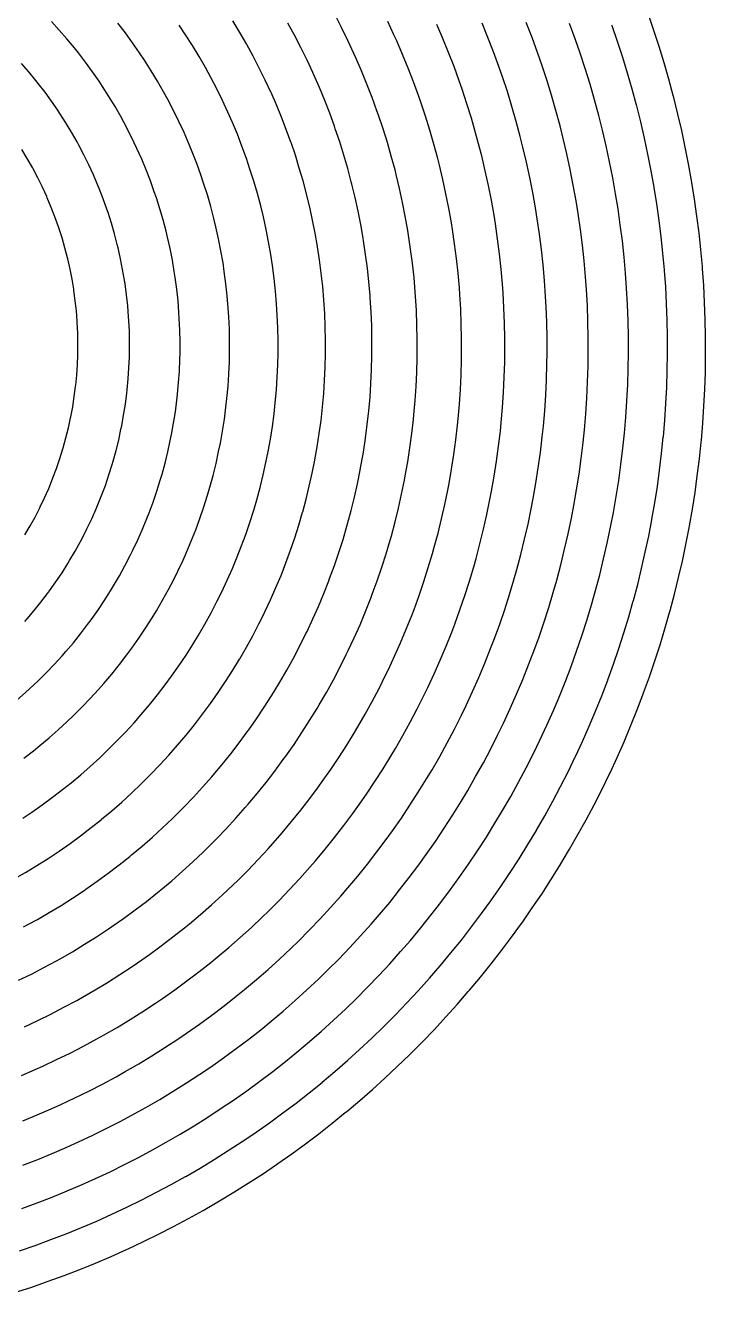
# Model space of a CAD drawing. Header units: inches. Extents: x -136 to 138, y -137 to 139.
# Drawn here: x 43.7 to 138.2, y -130.5 to 45.6 of the extents above; entities that cross this region are included whole.
import ezdxf

# ---------------------------------------------------------------- set-up
doc = ezdxf.new("R2010")
doc.units = ezdxf.units.IN
doc.header["$MEASUREMENT"] = 0
doc.linetypes.add('Continuous2', pattern=[0])
doc.layers.add('Unnamed Level 1', color=1, linetype='Continuous')

msp = doc.modelspace()

# ---------------------------------------------------------------- linework, layer by layer
at = {"layer": 'Unnamed Level 1', "color": 7, "linetype": 'Continuous2', "lineweight": -3}
for p, q in [((48.43, 44.88), (47.33, 46.08)), ((57.61, 44.5), (56.57, 45.86)), ((73.51, 44.58), (72.55, 46.17)), ((81.1, 44.18), (80.18, 45.87)), ((87.63, 45.24), (86.72, 47.01)), ((94.91, 44.26), (94.05, 46.11)), ((107.95, 43.89), (107.14, 45.88)), ((114.08, 43.87), (113.28, 45.94)), ((120.07, 43.7), (119.29, 45.82)), ((131, 44.84), (130.23, 47.06)), ((49.5, 43.66), (48.43, 44.88)), ((58.62, 43.12), (57.61, 44.5)), ((65.97, 44.26), (65.09, 45.58)), ((66.93, 42.75), (65.97, 44.26)), ((74.43, 42.97), (73.51, 44.58)), ((81.99, 42.47), (81.1, 44.18)), ((88.5, 43.46), (87.63, 45.24)), ((95.3, 43.39), (94.91, 44.26)), ((101.69, 43.73), (100.86, 45.66)), ((125.2, 45.48), (125.17, 45.56)), ((125.95, 43.3), (125.2, 45.48)), ((131.73, 42.6), (131, 44.84)), ((50.54, 42.41), (49.5, 43.66)), ((51.09, 41.72), (50.54, 42.41)), ((59.59, 41.72), (58.62, 43.12)), ((67.85, 41.23), (66.93, 42.75)), ((74.47, 42.9), (74.43, 42.97)), ((75.36, 41.27), (74.47, 42.9)), ((82.83, 40.74), (81.99, 42.47)), ((89.34, 41.66), (88.5, 43.46)), ((96.11, 41.51), (95.3, 43.39)), ((102.49, 41.78), (101.69, 43.73)), ((108.73, 41.87), (107.95, 43.89)), ((114.84, 41.8), (114.08, 43.87)), ((120.76, 41.71), (120.07, 43.7)), ((126.67, 41.11), (125.95, 43.3)), ((132.42, 40.35), (131.73, 42.6)), ((52.08, 40.43), (51.09, 41.72)), ((60.27, 40.7), (59.59, 41.72)), ((61.19, 39.26), (60.27, 40.7)), ((68.74, 39.69), (67.85, 41.23)), ((76.21, 39.63), (75.36, 41.27)), ((83.64, 39), (82.83, 40.74)), ((89.61, 41.06), (89.34, 41.66)), ((90.4, 39.24), (89.61, 41.06)), ((96.89, 39.62), (96.11, 41.51)), ((103.25, 39.82), (102.49, 41.78)), ((109.47, 39.84), (108.73, 41.87)), ((115.44, 40.08), (114.84, 41.8)), ((121.47, 39.56), (120.76, 41.71)), ((127.35, 38.9), (126.67, 41.11)), ((44.19, 39.09), (43.18, 40.24)), ((45.17, 37.91), (44.19, 39.09)), ((53.04, 39.12), (52.08, 40.43)), ((53.97, 37.79), (53.04, 39.12)), ((62.07, 37.8), (61.19, 39.26)), ((69.49, 38.3), (68.74, 39.69)), ((77.03, 37.96), (76.21, 39.63)), ((83.79, 38.67), (83.64, 39)), ((91.16, 37.4), (90.4, 39.24)), ((97.63, 37.71), (96.89, 39.62)), ((103.97, 37.84), (103.25, 39.82)), ((109.98, 38.4), (109.47, 39.84)), ((116.13, 37.98), (115.44, 40.08)), ((122.13, 37.4), (121.47, 39.56)), ((127.99, 36.68), (127.35, 38.9)), ((133.08, 38.09), (132.42, 40.35)), ((45.51, 37.48), (45.17, 37.91)), ((46.45, 36.27), (45.51, 37.48)), ((54.45, 37.06), (53.97, 37.79)), ((55.33, 35.69), (54.45, 37.06)), ((62.92, 36.32), (62.07, 37.8)), ((70.32, 36.72), (69.49, 38.3)), ((77.81, 36.28), (77.03, 37.96)), ((84.56, 36.91), (83.79, 38.67)), ((91.87, 35.55), (91.16, 37.4)), ((98.33, 35.79), (97.63, 37.71)), ((104.38, 36.67), (103.97, 37.84)), ((110.65, 36.35), (109.98, 38.4)), ((116.78, 35.87), (116.13, 37.98)), ((122.76, 35.23), (122.13, 37.4)), ((133.69, 35.82), (133.08, 38.09)), ((47.35, 35.03), (46.45, 36.27)), ((56.17, 34.3), (55.33, 35.69)), ((63.5, 35.25), (62.92, 36.32)), ((64.29, 33.74), (63.5, 35.25)), ((71.1, 35.12), (70.32, 36.72)), ((77.84, 36.21), (77.81, 36.28)), ((78.59, 34.51), (77.84, 36.21)), ((85.29, 35.13), (84.56, 36.91)), ((92.55, 33.69), (91.87, 35.55)), ((98.64, 34.89), (98.33, 35.79)), ((105.04, 34.67), (104.38, 36.67)), ((111.29, 34.29), (110.65, 36.35)), ((117.39, 33.74), (116.78, 35.87)), ((123.35, 33.05), (122.76, 35.23)), ((128.59, 34.46), (127.99, 36.68)), ((133.77, 35.52), (133.69, 35.82)), ((134.34, 33.24), (133.77, 35.52)), ((48.22, 33.77), (47.35, 35.03)), ((48.52, 33.32), (48.22, 33.77)), ((56.97, 32.89), (56.17, 34.3)), ((65.04, 32.21), (64.29, 33.74)), ((71.85, 33.5), (71.1, 35.12)), ((72.48, 32.06), (71.85, 33.5)), ((79.29, 32.8), (78.59, 34.51)), ((85.99, 33.34), (85.29, 35.13)), ((92.77, 33.07), (92.55, 33.69)), ((99.29, 32.95), (98.64, 34.89)), ((105.66, 32.66), (105.04, 34.67)), ((111.89, 32.21), (111.29, 34.29)), ((117.97, 31.61), (117.39, 33.74)), ((128.61, 34.38), (128.59, 34.46)), ((129.17, 32.14), (128.61, 34.38)), ((49.35, 32.03), (48.52, 33.32)), ((50.14, 30.72), (49.35, 32.03)), ((57.39, 32.12), (56.97, 32.89)), ((58.14, 30.69), (57.39, 32.12)), ((65.76, 30.66), (65.04, 32.21)), ((73.16, 30.42), (72.48, 32.06)), ((79.96, 31.07), (79.29, 32.8)), ((86.64, 31.53), (85.99, 33.34)), ((93.4, 31.19), (92.77, 33.07)), ((99.89, 31), (99.29, 32.95)), ((106.24, 30.64), (105.66, 32.66)), ((112.45, 30.13), (111.89, 32.21)), ((123.86, 31.01), (123.35, 33.05)), ((129.7, 29.89), (129.17, 32.14)), ((134.87, 30.94), (134.34, 33.24)), ((50.9, 29.39), (50.14, 30.72)), ((58.85, 29.23), (58.14, 30.69)), ((66.25, 29.54), (65.76, 30.66)), ((73.8, 28.76), (73.16, 30.42)), ((80.59, 29.33), (79.96, 31.07)), ((86.76, 31.19), (86.64, 31.53)), ((87.37, 29.37), (86.76, 31.19)), ((93.99, 29.29), (93.4, 31.19)), ((100.46, 29.04), (99.89, 31)), ((106.79, 28.61), (106.24, 30.64)), ((112.82, 28.65), (112.45, 30.13)), ((118.41, 29.85), (117.97, 31.61)), ((124.38, 28.81), (123.86, 31.01)), ((135.36, 28.64), (134.87, 30.94)), ((43.99, 27.06), (43.25, 28.29)), ((51.15, 28.92), (50.9, 29.39)), ((51.86, 27.56), (51.15, 28.92)), ((59.53, 27.76), (58.85, 29.23)), ((66.9, 27.97), (66.25, 29.54)), ((74.41, 27.08), (73.8, 28.76)), ((80.62, 29.26), (80.59, 29.33)), ((81.21, 27.51), (80.62, 29.26)), ((87.94, 27.54), (87.37, 29.37)), ((94.54, 27.38), (93.99, 29.29)), ((100.99, 27.06), (100.46, 29.04)), ((107.09, 27.42), (106.79, 28.61)), ((113.32, 26.55), (112.82, 28.65)), ((118.92, 27.7), (118.41, 29.85)), ((124.85, 26.6), (124.38, 28.81)), ((130.18, 27.64), (129.7, 29.89)), ((135.82, 26.34), (135.36, 28.64)), ((44.7, 25.81), (43.99, 27.06)), ((52.54, 26.19), (51.86, 27.56)), ((59.88, 26.96), (59.53, 27.76)), ((60.5, 25.47), (59.88, 26.96)), ((67.51, 26.38), (66.9, 27.97)), ((74.91, 25.59), (74.41, 27.08)), ((81.76, 25.74), (81.21, 27.51)), ((88.48, 25.69), (87.94, 27.54)), ((95.05, 25.47), (94.54, 27.38)), ((101.22, 26.15), (100.99, 27.06)), ((107.58, 25.37), (107.09, 27.42)), ((113.77, 24.44), (113.32, 26.55)), ((119.38, 25.54), (118.92, 27.7)), ((125.29, 24.39), (124.85, 26.6)), ((130.62, 25.37), (130.18, 27.64)), ((44.79, 25.64), (44.7, 25.81)), ((45.46, 24.37), (44.79, 25.64)), ((53.18, 24.8), (52.54, 26.19)), ((53.39, 24.32), (53.18, 24.8)), ((61.09, 23.96), (60.5, 25.47)), ((68.09, 24.78), (67.51, 26.38)), ((68.48, 23.63), (68.09, 24.78)), ((75.45, 23.9), (74.91, 25.59)), ((82.28, 23.96), (81.76, 25.74)), ((88.97, 23.84), (88.48, 25.69)), ((95.21, 24.84), (95.05, 25.47)), ((95.67, 22.91), (95.21, 24.84)), ((101.7, 24.16), (101.22, 26.15)), ((108.02, 23.32), (107.58, 25.37)), ((119.81, 23.37), (119.38, 25.54)), ((131.03, 23.1), (130.62, 25.37)), ((136.23, 24.02), (135.82, 26.34)), ((46.09, 23.08), (45.46, 24.37)), ((46.69, 21.77), (46.09, 23.08)), ((53.98, 22.9), (53.39, 24.32)), ((54.53, 21.47), (53.98, 22.9)), ((61.63, 22.43), (61.09, 23.96)), ((68.99, 22.01), (68.48, 23.63)), ((75.94, 22.19), (75.45, 23.9)), ((82.76, 22.17), (82.28, 23.96)), ((89.06, 23.49), (88.97, 23.84)), ((89.51, 21.63), (89.06, 23.49)), ((96.1, 20.97), (95.67, 22.91)), ((102.13, 22.16), (101.7, 24.16)), ((108.43, 21.25), (108.02, 23.32)), ((114.19, 22.32), (113.77, 24.44)), ((120.2, 21.19), (119.81, 23.37)), ((125.69, 22.16), (125.29, 24.39)), ((131.04, 23.03), (131.03, 23.1)), ((131.41, 20.75), (131.04, 23.03)), ((136.28, 23.72), (136.23, 24.02)), ((136.65, 21.39), (136.28, 23.72)), ((46.76, 21.6), (46.69, 21.77)), ((47.32, 20.27), (46.76, 21.6)), ((55.04, 20.03), (54.53, 21.47)), ((61.91, 21.61), (61.63, 22.43)), ((62.4, 20.07), (61.91, 21.61)), ((69.46, 20.37), (68.99, 22.01)), ((76.4, 20.47), (75.94, 22.19)), ((82.77, 22.11), (82.76, 22.17)), ((83.21, 20.31), (82.77, 22.11)), ((89.92, 19.75), (89.51, 21.63)), ((102.53, 20.15), (102.13, 22.16)), ((108.8, 19.18), (108.43, 21.25)), ((114.57, 20.2), (114.19, 22.32)), ((120.49, 19.41), (120.2, 21.19)), ((126.02, 20.09), (125.69, 22.16)), ((136.98, 19.06), (136.65, 21.39)), ((47.83, 18.94), (47.32, 20.27)), ((55.21, 19.54), (55.04, 20.03)), ((55.67, 18.08), (55.21, 19.54)), ((62.85, 18.52), (62.4, 20.07)), ((69.9, 18.73), (69.46, 20.37)), ((76.77, 18.95), (76.4, 20.47)), ((83.61, 18.5), (83.21, 20.31)), ((90.29, 17.87), (89.92, 19.75)), ((96.48, 19.03), (96.1, 20.97)), ((102.88, 18.14), (102.53, 20.15)), ((114.81, 18.7), (114.57, 20.2)), ((120.8, 17.22), (120.49, 19.41)), ((126.34, 17.85), (126.02, 20.09)), ((131.73, 18.47), (131.41, 20.75)), ((48.31, 17.58), (47.83, 18.94)), ((56.1, 16.61), (55.67, 18.08)), ((63.26, 16.95), (62.85, 18.52)), ((70.18, 17.55), (69.9, 18.73)), ((77.15, 17.21), (76.77, 18.95)), ((83.96, 16.68), (83.61, 18.5)), ((90.63, 15.98), (90.29, 17.87)), ((96.83, 17.07), (96.48, 19.03)), ((103.03, 17.21), (102.88, 18.14)), ((108.99, 17.97), (108.8, 19.18)), ((109.3, 15.89), (108.99, 17.97)), ((115.12, 16.56), (114.81, 18.7)), ((126.62, 15.61), (126.34, 17.85)), ((132.02, 16.18), (131.73, 18.47)), ((137.27, 16.73), (136.98, 19.06)), ((48.37, 17.41), (48.31, 17.58)), ((48.81, 16.04), (48.37, 17.41)), ((49.21, 14.67), (48.81, 16.04)), ((56.48, 15.13), (56.1, 16.61)), ((63.46, 16.12), (63.26, 16.95)), ((63.82, 14.54), (63.46, 16.12)), ((70.55, 15.89), (70.18, 17.55)), ((70.88, 14.22), (70.55, 15.89)), ((77.49, 15.47), (77.15, 17.21)), ((84.28, 14.86), (83.96, 16.68)), ((90.68, 15.63), (90.63, 15.98)), ((96.93, 16.43), (96.83, 17.07)), ((97.22, 14.47), (96.93, 16.43)), ((103.33, 15.19), (103.03, 17.21)), ((109.56, 13.8), (109.3, 15.89)), ((115.39, 14.42), (115.12, 16.56)), ((121.08, 15.03), (120.8, 17.22)), ((132.26, 13.89), (132.02, 16.18)), ((137.52, 14.39), (137.27, 16.73)), ((49.56, 13.28), (49.21, 14.67)), ((56.6, 14.63), (56.48, 15.13)), ((56.94, 13.14), (56.6, 14.63)), ((64.13, 12.95), (63.82, 14.54)), ((71.17, 12.55), (70.88, 14.22)), ((77.8, 13.72), (77.49, 15.47)), ((84.29, 14.8), (84.28, 14.86)), ((84.57, 12.97), (84.29, 14.8)), ((90.97, 13.73), (90.68, 15.63)), ((97.47, 12.51), (97.22, 14.47)), ((103.59, 13.16), (103.33, 15.19)), ((115.62, 12.28), (115.39, 14.42)), ((121.31, 12.83), (121.08, 15.03)), ((126.86, 13.37), (126.62, 15.61)), ((137.73, 12.05), (137.52, 14.39)), ((49.61, 13.11), (49.56, 13.28)), ((49.92, 11.71), (49.61, 13.11)), ((57.23, 11.64), (56.94, 13.14)), ((64.4, 11.36), (64.13, 12.95)), ((71.35, 11.36), (71.17, 12.55)), ((78.03, 12.18), (77.8, 13.72)), ((84.81, 11.13), (84.57, 12.97)), ((91.21, 11.83), (90.97, 13.73)), ((97.69, 10.54), (97.47, 12.51)), ((103.81, 11.13), (103.59, 13.16)), ((109.79, 11.71), (109.56, 13.8)), ((121.51, 10.63), (121.31, 12.83)), ((127.06, 11.12), (126.86, 13.37)), ((132.47, 11.59), (132.26, 13.89)), ((50.2, 10.3), (49.92, 11.71)), ((57.49, 10.14), (57.23, 11.64)), ((64.53, 10.51), (64.4, 11.36)), ((71.57, 9.67), (71.35, 11.36)), ((78.26, 10.41), (78.03, 12.18)), ((85.01, 9.29), (84.81, 11.13)), ((91.42, 9.92), (91.21, 11.83)), ((103.99, 9.1), (103.81, 11.13)), ((109.97, 9.62), (109.79, 11.71)), ((115.81, 10.13), (115.62, 12.28)), ((121.64, 8.83), (121.51, 10.63)), ((127.21, 9.03), (127.06, 11.12)), ((132.48, 11.52), (132.47, 11.59)), ((132.64, 9.22), (132.48, 11.52)), ((137.76, 11.74), (137.73, 12.05)), ((137.92, 9.4), (137.76, 11.74)), ((50.43, 8.89), (50.2, 10.3)), ((50.46, 8.72), (50.43, 8.89)), ((57.57, 9.63), (57.49, 10.14)), ((57.77, 8.12), (57.57, 9.63)), ((64.74, 8.91), (64.53, 10.51)), ((64.92, 7.3), (64.74, 8.91)), ((71.76, 7.98), (71.57, 9.67)), ((78.45, 8.65), (78.26, 10.41)), ((85.17, 7.45), (85.01, 9.29)), ((91.58, 8.01), (91.42, 9.92)), ((97.86, 8.56), (97.69, 10.54)), ((104.06, 8.17), (103.99, 9.1)), ((110.06, 8.4), (109.97, 9.62)), ((115.92, 8.62), (115.81, 10.13)), ((121.76, 6.62), (121.64, 8.83)), ((127.34, 6.77), (127.21, 9.03)), ((132.77, 6.91), (132.64, 9.22)), ((138.05, 7.05), (137.92, 9.4)), ((50.65, 7.3), (50.46, 8.72)), ((50.8, 5.88), (50.65, 7.3)), ((57.93, 6.6), (57.77, 8.12)), ((65.05, 5.69), (64.92, 7.3)), ((71.9, 6.29), (71.76, 7.98)), ((78.61, 6.88), (78.45, 8.65)), ((85.17, 7.39), (85.17, 7.45)), ((85.29, 5.54), (85.17, 7.39)), ((91.61, 7.66), (91.58, 8.01)), ((91.73, 5.75), (91.61, 7.66)), ((97.91, 7.92), (97.86, 8.56)), ((98.03, 5.94), (97.91, 7.92)), ((104.18, 6.13), (104.06, 8.17)), ((110.18, 6.3), (110.06, 8.4)), ((116.05, 6.46), (115.92, 8.62)), ((138.14, 4.7), (138.05, 7.05)), ((50.92, 4.45), (50.8, 5.88)), ((58.05, 5.08), (57.93, 6.6)), ((65.1, 4.84), (65.05, 5.69)), ((71.98, 5.09), (71.9, 6.29)), ((78.7, 5.32), (78.61, 6.88)), ((78.78, 3.55), (78.7, 5.32)), ((85.37, 3.7), (85.29, 5.54)), ((91.81, 3.83), (91.73, 5.75)), ((98.1, 3.96), (98.03, 5.94)), ((104.26, 4.08), (104.18, 6.13)), ((110.27, 4.2), (110.18, 6.3)), ((116.13, 4.31), (116.05, 6.46)), ((121.85, 4.42), (121.76, 6.62)), ((127.42, 4.51), (127.34, 6.77)), ((132.85, 4.61), (132.77, 6.91)), ((50.93, 4.28), (50.92, 4.45)), ((50.99, 2.86), (50.93, 4.28)), ((58.09, 4.57), (58.05, 5.08)), ((58.16, 3.05), (58.09, 4.57)), ((65.18, 3.23), (65.1, 4.84)), ((72.05, 3.4), (71.98, 5.09)), ((78.82, 1.77), (78.78, 3.55)), ((85.4, 1.85), (85.37, 3.7)), ((91.85, 1.92), (91.81, 3.83)), ((98.14, 1.98), (98.1, 3.96)), ((104.3, 2.04), (104.26, 4.08)), ((110.31, 2.1), (110.27, 4.2)), ((116.17, 2.15), (116.13, 4.31)), ((121.89, 2.21), (121.85, 4.42)), ((127.47, 2.26), (127.42, 4.51)), ((132.9, 2.3), (132.85, 4.61)), ((138.18, 2.35), (138.14, 4.7)), ((51.02, 1.43), (50.99, 2.86)), ((58.19, 1.52), (58.16, 3.05)), ((65.21, 1.61), (65.18, 3.23)), ((72.08, 1.7), (72.05, 3.4)), ((78.81, 0), (78.82, 1.77)), ((85.4, 0), (85.4, 1.85)), ((91.85, 0), (91.85, 1.92)), ((98.14, 0), (98.14, 1.98)), ((104.3, 0), (104.3, 2.04)), ((110.31, 0), (110.31, 2.1)), ((116.17, 0), (116.17, 2.15)), ((121.89, 0), (121.89, 2.21)), ((127.47, 0), (127.47, 2.26)), ((132.9, 0), (132.9, 2.3)), ((138.19, 0), (138.18, 2.35)), ((51.01, 0), (51.02, 1.43)), ((51.01, -0.17), (51.01, 0)), ((58.17, -0.5), (58.18, 0)), ((58.18, 0), (58.19, 1.52)), ((65.2, 0), (65.21, 1.61)), ((72.08, 0), (72.08, 1.7)), ((50.85, -3.02), (50.95, -1.59)), ((50.95, -1.59), (51.01, -0.17)), ((58.1, -2.02), (58.17, -0.5)), ((65.11, -2.46), (65.18, -0.84)), ((65.18, -0.84), (65.2, 0)), ((71.98, -2.89), (72.05, -1.2)), ((72.05, -1.2), (72.08, 0)), ((78.7, -3.32), (78.78, -1.55)), ((78.78, -1.55), (78.81, 0)), ((85.36, -1.91), (85.4, -0.06)), ((85.4, -0.06), (85.4, 0)), ((91.79, -2.26), (91.84, -0.35)), ((91.84, -0.35), (91.85, 0)), ((98.08, -2.62), (98.14, -0.64)), ((98.14, -0.64), (98.14, 0)), ((104.23, -2.97), (104.29, -0.93)), ((104.29, -0.93), (104.3, 0)), ((110.23, -3.32), (110.29, -1.22)), ((110.29, -1.22), (110.31, 0)), ((116.09, -3.67), (116.15, -1.51)), ((116.15, -1.51), (116.17, 0)), ((121.87, -1.8), (121.89, 0)), ((127.44, -2.09), (127.47, 0)), ((132.86, -2.37), (132.9, -0.07)), ((132.9, -0.07), (132.9, 0)), ((138.15, -2.65), (138.19, -0.3)), ((138.19, -0.3), (138.19, 0)), ((50.72, -4.44), (50.85, -3.02)), ((58, -3.55), (58.1, -2.02)), ((65, -4.07), (65.11, -2.46)), ((71.86, -4.58), (71.98, -2.89)), ((78.58, -5.09), (78.7, -3.32)), ((85.27, -3.75), (85.36, -1.91)), ((91.7, -4.18), (91.79, -2.26)), ((97.99, -4.6), (98.08, -2.62)), ((104.13, -5.01), (104.23, -2.97)), ((110.13, -5.42), (110.23, -3.32)), ((121.8, -4.01), (121.87, -1.8)), ((127.37, -4.35), (127.44, -2.09)), ((132.79, -4.68), (132.86, -2.37)), ((138.07, -5), (138.15, -2.65)), ((50.52, -6.01), (50.7, -4.6)), ((50.7, -4.6), (50.72, -4.44)), ((57.8, -5.55), (57.86, -5.06)), ((57.86, -5.06), (58, -3.55)), ((64.86, -5.67), (65, -4.07)), ((71.71, -6.27), (71.86, -4.58)), ((78.42, -6.86), (78.58, -5.09)), ((85.15, -5.6), (85.27, -3.75)), ((91.58, -6.09), (91.7, -4.18)), ((97.86, -6.57), (97.99, -4.6)), ((103.99, -7.05), (104.13, -5.01)), ((115.98, -5.82), (116.09, -3.67)), ((121.69, -6.22), (121.8, -4.01)), ((127.25, -6.6), (127.37, -4.35)), ((132.67, -6.98), (132.79, -4.68)), ((137.95, -7.35), (138.07, -5)), ((50.3, -7.42), (50.52, -6.01)), ((57.61, -7.07), (57.8, -5.55)), ((64.55, -8.11), (64.76, -6.51)), ((64.76, -6.51), (64.86, -5.67)), ((71.58, -7.46), (71.71, -6.27)), ((78.25, -8.4), (78.42, -6.86)), ((84.99, -7.44), (85.15, -5.6)), ((91.41, -8), (91.58, -6.09)), ((97.68, -8.55), (97.86, -6.57)), ((109.99, -7.52), (110.13, -5.42)), ((115.84, -7.97), (115.98, -5.82)), ((121.54, -8.42), (121.69, -6.22)), ((127.1, -8.85), (127.25, -6.6)), ((132.52, -9.28), (132.67, -6.98)), ((50.04, -8.82), (50.3, -7.42)), ((57.1, -10.07), (57.37, -8.57)), ((57.37, -8.57), (57.61, -7.07)), ((64.31, -9.7), (64.55, -8.11)), ((71.36, -9.14), (71.58, -7.46)), ((78.02, -10.16), (78.25, -8.4)), ((84.78, -9.33), (84.98, -7.49)), ((84.98, -7.49), (84.99, -7.44)), ((91.16, -10.24), (91.37, -8.34)), ((91.37, -8.34), (91.41, -8)), ((97.62, -9.18), (97.68, -8.55)), ((103.82, -9.08), (103.99, -7.05)), ((109.81, -9.61), (109.99, -7.52)), ((115.65, -10.12), (115.84, -7.97)), ((121.35, -10.62), (121.54, -8.42)), ((137.79, -9.7), (137.95, -7.35)), ((49.36, -11.75), (49.7, -10.37)), ((49.7, -10.37), (50, -8.98)), ((50, -8.98), (50.04, -8.82)), ((56.68, -12.04), (57, -10.55)), ((57, -10.55), (57.1, -10.07)), ((64.02, -11.29), (64.31, -9.7)), ((71.1, -10.82), (71.36, -9.14)), ((77.74, -11.91), (78.02, -10.16)), ((84.53, -11.16), (84.78, -9.33)), ((90.9, -12.14), (91.16, -10.24)), ((97.4, -11.15), (97.62, -9.18)), ((103.49, -12.03), (103.72, -10)), ((103.72, -10), (103.82, -9.08)), ((109.68, -10.82), (109.81, -9.61)), ((115.5, -11.62), (115.65, -10.12)), ((126.91, -11.1), (127.1, -8.85)), ((132.32, -11.58), (132.52, -9.28)), ((137.59, -12.04), (137.79, -9.7)), ((48.98, -13.12), (49.36, -11.75)), ((56.31, -13.51), (56.68, -12.04)), ((63.51, -13.68), (63.85, -12.11)), ((63.85, -12.11), (64.02, -11.29)), ((70.8, -12.48), (71.1, -10.82)), ((77.43, -13.65), (77.74, -11.91)), ((84.25, -12.98), (84.53, -11.16)), ((90.61, -14.03), (90.9, -12.14)), ((97.13, -13.11), (97.4, -11.15)), ((103.21, -14.06), (103.49, -12.03)), ((109.44, -12.91), (109.68, -10.82)), ((115.25, -13.76), (115.5, -11.62)), ((121.17, -12.41), (121.35, -10.62)), ((126.7, -13.18), (126.91, -11.1)), ((132.08, -13.93), (132.31, -11.64)), ((132.31, -11.64), (132.32, -11.58)), ((137.56, -12.34), (137.59, -12.04)), ((48.51, -14.63), (48.94, -13.27)), ((48.94, -13.27), (48.98, -13.12)), ((55.91, -14.98), (56.31, -13.51)), ((63.12, -15.25), (63.51, -13.68)), ((70.2, -15.3), (70.56, -13.65)), ((70.56, -13.65), (70.8, -12.48)), ((77.13, -15.16), (77.43, -13.65)), ((83.92, -14.8), (84.25, -12.98)), ((90.27, -15.92), (90.61, -14.03)), ((96.83, -15.06), (97.13, -13.11)), ((102.9, -16.07), (103.21, -14.06)), ((109.16, -14.99), (109.44, -12.91)), ((114.95, -15.9), (115.25, -13.76)), ((120.91, -14.6), (121.17, -12.41)), ((126.43, -15.42), (126.7, -13.18)), ((131.8, -16.22), (132.08, -13.93)), ((137.32, -14.67), (137.56, -12.34)), ((48.05, -15.98), (48.51, -14.63)), ((55.32, -16.9), (55.77, -15.45)), ((55.77, -15.45), (55.91, -14.98)), ((62.7, -16.8), (63.12, -15.25)), ((69.79, -16.95), (70.2, -15.3)), ((76.74, -16.89), (77.13, -15.16)), ((83.55, -16.66), (83.92, -14.85)), ((83.92, -14.85), (83.92, -14.8)), ((96.48, -17.01), (96.83, -15.06)), ((108.83, -17.06), (109.16, -14.99)), ((120.61, -16.79), (120.91, -14.6)), ((126.12, -17.66), (126.43, -15.42)), ((137.03, -17.01), (137.32, -14.67)), ((46.96, -18.76), (47.5, -17.45)), ((47.5, -17.45), (47.55, -17.31)), ((47.55, -17.31), (48.05, -15.98)), ((54.83, -18.34), (55.32, -16.9)), ((61.98, -19.13), (62.46, -17.6)), ((62.46, -17.6), (62.7, -16.8)), ((69.35, -18.58), (69.79, -16.95)), ((76.32, -18.62), (76.74, -16.89)), ((83.15, -18.46), (83.55, -16.66)), ((89.83, -18.13), (90.21, -16.25)), ((90.21, -16.25), (90.27, -15.92)), ((96.36, -17.63), (96.48, -17.01)), ((102.55, -18.08), (102.9, -16.07)), ((108.47, -19.13), (108.83, -17.06)), ((114.62, -18.02), (114.95, -15.9)), ((120.27, -18.97), (120.61, -16.79)), ((131.49, -18.51), (131.8, -16.22)), ((136.71, -19.33), (137.03, -17.01)), ((46.38, -20.06), (46.96, -18.76)), ((54.3, -19.76), (54.83, -18.34)), ((61.46, -20.66), (61.98, -19.13)), ((69.02, -19.71), (69.35, -18.58)), ((75.86, -20.33), (76.32, -18.62)), ((82.71, -20.25), (83.15, -18.46)), ((89.41, -20), (89.83, -18.13)), ((95.97, -19.57), (96.36, -17.63)), ((101.96, -20.99), (102.37, -18.99)), ((102.37, -18.99), (102.55, -18.08)), ((108.24, -20.32), (108.47, -19.13)), ((114.25, -20.15), (114.62, -18.02)), ((119.89, -21.14), (120.27, -18.97)), ((125.77, -19.89), (126.12, -17.66)), ((131.13, -20.78), (131.49, -18.51)), ((136.35, -21.66), (136.71, -19.33)), ((45.77, -21.34), (46.38, -20.06)), ((53.54, -21.62), (54.12, -20.21)), ((54.12, -20.21), (54.3, -19.76)), ((60.9, -22.17), (61.46, -20.66)), ((68.51, -21.33), (69.02, -19.71)), ((75.43, -21.8), (75.86, -20.33)), ((82.23, -22.03), (82.71, -20.25)), ((88.95, -21.85), (89.41, -20)), ((95.53, -21.5), (95.97, -19.57)), ((101.51, -22.98), (101.96, -20.99)), ((107.82, -22.38), (108.24, -20.32)), ((113.97, -21.62), (114.25, -20.15)), ((125.38, -22.11), (125.77, -19.89)), ((130.73, -23.05), (131.13, -20.78)), ((44.37, -23.98), (45.06, -22.74)), ((45.06, -22.74), (45.71, -21.47)), ((45.71, -21.47), (45.77, -21.34)), ((52.93, -23.01), (53.54, -21.62)), ((60.6, -22.94), (60.9, -22.17)), ((67.96, -22.93), (68.51, -21.33)), ((74.89, -23.49), (75.43, -21.8)), ((81.7, -23.85), (82.21, -22.08)), ((82.21, -22.08), (82.23, -22.03)), ((88.46, -23.7), (88.95, -21.85)), ((95.06, -23.42), (95.53, -21.5)), ((107.35, -24.42), (107.82, -22.38)), ((113.53, -23.73), (113.97, -21.62)), ((119.55, -22.9), (119.89, -21.14)), ((124.99, -24.15), (125.38, -22.11)), ((135.94, -23.97), (136.35, -21.66)), ((43.65, -25.2), (44.37, -23.98)), ((52.07, -24.8), (52.28, -24.38)), ((52.28, -24.38), (52.93, -23.01)), ((59.34, -25.9), (59.99, -24.42)), ((59.99, -24.42), (60.6, -22.94)), ((66.95, -25.62), (67.37, -24.52)), ((67.37, -24.52), (67.96, -22.93)), ((74.32, -25.17), (74.89, -23.49)), ((81.14, -25.61), (81.7, -23.85)), ((87.83, -25.86), (88.37, -24.03)), ((88.37, -24.03), (88.46, -23.7)), ((94.55, -25.33), (95.06, -23.42)), ((101.03, -24.96), (101.51, -22.98)), ((106.85, -26.46), (107.35, -24.42)), ((113.05, -25.83), (113.53, -23.73)), ((119.1, -25.06), (119.55, -22.9)), ((124.53, -26.36), (124.99, -24.15)), ((130.29, -25.38), (130.72, -23.11)), ((130.72, -23.11), (130.73, -23.05)), ((135.44, -26.57), (135.89, -24.26)), ((135.89, -24.26), (135.94, -23.97)), ((50.64, -27.48), (51.37, -26.15)), ((51.37, -26.15), (52.07, -24.8)), ((58.65, -27.35), (59.34, -25.9)), ((66.3, -27.18), (66.95, -25.62)), ((73.71, -26.83), (74.32, -25.17)), ((80.54, -27.35), (81.14, -25.61)), ((87.25, -27.68), (87.83, -25.86)), ((93.82, -27.83), (94.38, -25.94)), ((94.38, -25.94), (94.55, -25.33)), ((100.5, -26.93), (101.03, -24.96)), ((112.54, -27.93), (113.05, -25.83)), ((118.61, -27.21), (119.1, -25.06)), ((124.02, -28.56), (124.53, -26.36)), ((129.81, -27.63), (130.29, -25.38)), ((49.87, -28.79), (50.64, -27.48)), ((57.55, -29.51), (58.29, -28.09)), ((58.29, -28.09), (58.65, -27.35)), ((65.62, -28.73), (66.3, -27.18)), ((73.15, -28.25), (73.71, -26.83)), ((79.91, -29.08), (80.54, -27.35)), ((86.63, -29.49), (87.25, -27.68)), ((93.21, -29.72), (93.82, -27.83)), ((99.67, -29.77), (100.25, -27.81)), ((100.25, -27.81), (100.5, -26.93)), ((106.31, -28.49), (106.85, -26.46)), ((111.98, -30.01), (112.54, -27.93)), ((118.08, -29.36), (118.61, -27.21)), ((129.3, -29.88), (129.81, -27.63)), ((134.96, -28.87), (135.44, -26.57)), ((48.81, -30.48), (49.62, -29.19)), ((49.62, -29.19), (49.87, -28.79)), ((56.77, -30.92), (57.55, -29.51)), ((64.9, -30.26), (65.62, -28.73)), ((71.76, -31.51), (72.47, -29.89)), ((72.47, -29.89), (73.15, -28.25)), ((79.22, -30.84), (79.89, -29.12)), ((79.89, -29.12), (79.91, -29.08)), ((85.97, -31.29), (86.63, -29.49)), ((92.58, -31.59), (93.21, -29.72)), ((99.05, -31.71), (99.67, -29.77)), ((105.38, -31.66), (105.98, -29.65)), ((105.98, -29.65), (106.31, -28.49)), ((117.51, -31.49), (118.08, -29.36)), ((123.48, -30.75), (124.02, -28.56)), ((128.75, -32.11), (129.3, -29.88)), ((134.43, -31.16), (134.96, -28.87)), ((47.97, -31.74), (48.81, -30.48)), ((55.96, -32.31), (56.77, -30.92)), ((63.59, -32.81), (64.38, -31.31)), ((64.38, -31.31), (64.9, -30.26)), ((71.01, -33.11), (71.76, -31.51)), ((78.51, -32.54), (79.22, -30.84)), ((85.16, -33.38), (85.85, -31.6)), ((85.85, -31.6), (85.97, -31.29)), ((91.9, -33.45), (92.58, -31.59)), ((104.74, -33.66), (105.38, -31.66)), ((110.95, -33.51), (111.57, -31.45)), ((111.57, -31.45), (111.98, -30.01)), ((117.02, -33.21), (117.51, -31.49)), ((122.9, -32.93), (123.48, -30.75)), ((133.87, -33.44), (134.43, -31.16)), ((45.89, -34.55), (46.81, -33.35)), ((46.81, -33.35), (47.09, -32.97)), ((47.09, -32.97), (47.97, -31.74)), ((54.68, -34.36), (55.54, -33.01)), ((55.54, -33.01), (55.96, -32.31)), ((62.78, -34.29), (63.59, -32.81)), ((70.33, -34.48), (71.01, -33.11)), ((77.77, -34.23), (78.51, -32.54)), ((84.42, -35.15), (85.16, -33.38)), ((98.39, -33.64), (99.05, -31.71)), ((116.39, -35.32), (117.02, -33.21)), ((122.34, -34.93), (122.9, -32.93)), ((128.16, -34.34), (128.75, -32.11)), ((133.27, -35.71), (133.87, -33.44)), ((44.94, -35.73), (45.89, -34.55)), ((53.78, -35.7), (54.68, -34.36)), ((61.93, -35.75), (62.78, -34.29)), ((69.51, -36.05), (70.33, -34.48)), ((76.99, -35.9), (77.77, -34.23)), ((83.65, -36.9), (84.42, -35.15)), ((90.95, -35.87), (91.68, -34.03)), ((91.68, -34.03), (91.9, -33.45)), ((97.69, -35.56), (98.39, -33.64)), ((104.06, -35.64), (104.74, -33.66)), ((110.29, -35.56), (110.95, -33.51)), ((121.68, -37.09), (122.34, -34.93)), ((127.51, -36.61), (128.14, -34.4)), ((128.14, -34.4), (128.16, -34.34)), ((43.65, -37.23), (43.96, -36.89)), ((43.96, -36.89), (44.94, -35.73)), ((52.85, -37.01), (53.78, -35.7)), ((60.41, -38.18), (61.32, -36.75)), ((61.32, -36.75), (61.93, -35.75)), ((68.66, -37.6), (69.51, -36.05)), ((76.15, -37.59), (76.97, -35.94)), ((76.97, -35.94), (76.99, -35.9)), ((82.84, -38.63), (83.65, -36.9)), ((90.19, -37.69), (90.95, -35.87)), ((96.61, -38.31), (97.37, -36.41)), ((97.37, -36.41), (97.69, -35.56)), ((103.34, -37.61), (104.06, -35.64)), ((109.6, -37.6), (110.29, -35.56)), ((115.71, -37.42), (116.39, -35.32)), ((126.84, -38.82), (127.51, -36.61)), ((132.54, -38.25), (133.19, -35.99)), ((133.19, -35.99), (133.27, -35.71)), ((51.4, -38.94), (52.37, -37.66)), ((52.37, -37.66), (52.85, -37.01)), ((59.47, -39.58), (60.41, -38.18)), ((67.77, -39.13), (68.66, -37.6)), ((75.3, -39.22), (76.15, -37.59)), ((82.69, -38.92), (82.84, -38.63)), ((89.39, -39.5), (90.19, -37.69)), ((95.83, -40.19), (96.61, -38.31)), ((102.92, -38.74), (103.34, -37.61)), ((108.86, -39.62), (109.6, -37.6)), ((115, -39.51), (115.71, -37.42)), ((120.99, -39.24), (121.68, -37.09)), ((131.86, -40.5), (132.54, -38.25)), ((49.35, -41.41), (50.39, -40.19)), ((50.39, -40.19), (51.4, -38.94)), ((58.5, -40.96), (59.47, -39.58)), ((66.03, -41.92), (66.98, -40.43)), ((66.98, -40.43), (67.77, -39.13)), ((74.41, -40.83), (75.3, -39.22)), ((81.84, -40.63), (82.69, -38.92)), ((88.56, -41.29), (89.39, -39.5)), ((95, -42.05), (95.83, -40.19)), ((102.14, -40.69), (102.92, -38.74)), ((108.33, -41.02), (108.86, -39.62)), ((114.25, -41.58), (115, -39.51)), ((120.26, -41.37), (120.99, -39.24)), ((126.13, -41.01), (126.84, -38.82)), ((47.74, -43.2), (48.82, -42.02)), ((48.82, -42.02), (49.35, -41.41)), ((56.78, -43.24), (57.81, -41.9)), ((57.81, -41.9), (58.5, -40.96)), ((65.04, -43.39), (66.03, -41.92)), ((73.49, -42.43), (74.41, -40.83)), ((80.96, -42.33), (81.84, -40.63)), ((87.4, -43.62), (88.29, -41.85)), ((88.29, -41.85), (88.56, -41.29)), ((94.14, -43.9), (95, -42.05)), ((101.33, -42.63), (102.14, -40.69)), ((107.53, -43.02), (108.33, -41.02)), ((113.61, -43.25), (114.25, -41.58)), ((119.49, -43.49), (120.26, -41.37)), ((125.39, -43.19), (126.13, -41.01)), ((131.14, -42.73), (131.86, -40.5)), ((46.63, -44.36), (47.74, -43.2)), ((55.72, -44.55), (56.78, -43.24)), ((64.03, -44.83), (65.04, -43.39)), ((72.51, -44.03), (73.47, -42.46)), ((73.47, -42.46), (73.49, -42.43)), ((79.08, -45.66), (80.03, -44)), ((80.03, -44), (80.96, -42.33)), ((86.49, -45.37), (87.4, -43.62)), ((93.75, -44.72), (94.14, -43.9)), ((100.48, -44.54), (101.33, -42.63)), ((106.7, -45.01), (107.53, -43.02)), ((112.79, -45.3), (113.61, -43.25)), ((118.75, -45.43), (119.49, -43.49)), ((124.6, -45.35), (125.39, -43.19)), ((130.38, -44.95), (131.14, -42.73)), ((44.91, -46.04), (45.49, -45.49)), ((45.49, -45.49), (46.63, -44.36)), ((54.63, -45.84), (55.72, -44.55)), ((63.13, -46.05), (64.03, -44.83)), ((70.49, -47.11), (71.52, -45.58)), ((71.52, -45.58), (72.51, -44.03)), ((78.91, -45.93), (79.08, -45.66)), ((85.53, -47.1), (86.49, -45.37)), ((92.83, -46.54), (93.75, -44.72)), ((99.6, -46.44), (100.48, -44.54)), ((105.83, -46.98), (106.7, -45.01)), ((111.94, -47.33), (112.79, -45.3)), ((117.92, -47.52), (118.75, -45.43)), ((123.76, -47.56), (124.59, -45.4)), ((124.59, -45.4), (124.6, -45.35)), ((129.58, -47.16), (130.38, -44.95)), ((42.52, -48.18), (43.73, -47.12)), ((43.73, -47.12), (44.91, -46.04)), ((52.73, -47.96), (53.87, -46.71)), ((53.87, -46.71), (54.63, -45.84)), ((60.94, -48.83), (62.05, -47.45)), ((62.05, -47.45), (63.13, -46.05)), ((69.43, -48.62), (70.49, -47.11)), ((77.92, -47.56), (78.91, -45.93)), ((84.54, -48.81), (85.53, -47.1)), ((91.89, -48.35), (92.83, -46.54)), ((98.13, -49.4), (99.07, -47.53)), ((99.07, -47.53), (99.6, -46.44)), ((104.92, -48.93), (105.83, -46.98)), ((111.04, -49.35), (111.94, -47.33)), ((117.04, -49.6), (117.92, -47.52)), ((128.64, -49.63), (129.48, -47.43)), ((129.48, -47.43), (129.58, -47.16)), ((50.36, -50.36), (51.56, -49.17)), ((51.56, -49.17), (52.73, -47.96)), ((59.8, -50.18), (60.94, -48.83)), ((68.33, -50.13), (69.42, -48.64)), ((69.42, -48.64), (69.43, -48.62)), ((75.82, -50.76), (76.89, -49.17)), ((76.89, -49.17), (77.92, -47.56)), ((84.23, -49.34), (84.54, -48.81)), ((90.9, -50.13), (91.89, -48.35)), ((104.27, -50.27), (104.92, -48.93)), ((122.91, -49.69), (123.76, -47.56)), ((49.53, -51.16), (50.36, -50.36)), ((58.81, -51.32), (59.8, -50.18)), ((67.2, -51.59), (68.33, -50.13)), ((74.73, -52.32), (75.82, -50.76)), ((82.13, -52.69), (83.2, -51.02)), ((83.2, -51.02), (84.23, -49.34)), ((89.88, -51.89), (90.9, -50.13)), ((97.16, -51.25), (98.13, -49.4)), ((103.3, -52.19), (104.27, -50.27)), ((110.12, -51.35), (111.04, -49.35)), ((116.13, -51.66), (117.04, -49.6)), ((122.01, -51.81), (122.91, -49.69)), ((127.76, -51.81), (128.64, -49.63)), ((47.02, -53.41), (48.29, -52.3)), ((48.29, -52.3), (49.53, -51.16)), ((56.39, -53.89), (57.61, -52.62)), ((57.61, -52.62), (58.81, -51.32)), ((66.05, -53.02), (67.2, -51.59)), ((73.4, -54.12), (74.54, -52.58)), ((74.54, -52.58), (74.73, -52.32)), ((81.03, -54.33), (82.13, -52.69)), ((88.35, -54.41), (89.42, -52.67)), ((89.42, -52.67), (89.88, -51.89)), ((96.15, -53.09), (97.16, -51.25)), ((102.3, -54.1), (103.3, -52.19)), ((109.34, -52.95), (110.12, -51.35)), ((115.18, -53.71), (116.13, -51.66)), ((121.08, -53.92), (122.01, -51.81)), ((126.85, -53.97), (127.76, -51.81)), ((44.83, -55.2), (45.72, -54.49)), ((45.72, -54.49), (47.02, -53.41)), ((55.14, -55.14), (56.39, -53.89)), ((63.63, -55.83), (64.85, -54.45)), ((64.85, -54.45), (64.86, -54.43)), ((64.86, -54.43), (66.05, -53.02)), ((72.24, -55.63), (73.4, -54.12)), ((79.9, -55.94), (81.03, -54.33)), ((87.25, -56.12), (88.35, -54.41)), ((95.1, -54.91), (96.15, -53.09)), ((101.26, -55.98), (102.3, -54.1)), ((108.35, -54.92), (109.34, -52.95)), ((114.28, -55.57), (115.18, -53.71)), ((120.11, -56.01), (121.08, -53.92)), ((125.9, -56.12), (126.85, -53.97)), ((43.49, -56.23), (44.83, -55.2)), ((52.74, -57.37), (54.05, -56.18)), ((54.05, -56.18), (55.14, -55.14)), ((62.38, -57.18), (63.63, -55.83)), ((71.04, -57.12), (72.24, -55.63)), ((79.54, -56.44), (79.9, -55.94)), ((86.12, -57.81), (87.25, -56.12)), ((93.39, -57.72), (94.49, -55.94)), ((94.49, -55.94), (95.1, -54.91)), ((100.19, -57.84), (101.26, -55.98)), ((107.32, -56.87), (108.35, -54.92)), ((113.26, -57.58), (114.28, -55.57)), ((119.08, -58.13), (120.09, -56.06)), ((120.09, -56.06), (120.11, -56.01)), ((124.91, -58.25), (125.9, -56.12)), ((51.42, -58.53), (52.74, -57.37)), ((61.11, -58.51), (62.38, -57.18)), ((69.81, -58.58), (71.04, -57.12)), ((77.16, -59.59), (78.36, -58.03)), ((78.36, -58.03), (79.54, -56.44)), ((84.95, -59.48), (86.12, -57.81)), ((92.25, -59.48), (93.39, -57.72)), ((99.43, -59.12), (100.19, -57.84)), ((106.25, -58.8), (107.32, -56.87)), ((112.2, -59.58), (113.26, -57.58)), ((48.89, -60.6), (50.06, -59.66)), ((50.06, -59.66), (51.42, -58.53)), ((58.46, -61.09), (59.79, -59.82)), ((59.79, -59.82), (59.81, -59.81)), ((59.81, -59.81), (61.11, -58.51)), ((68.34, -60.25), (69.61, -58.82)), ((69.61, -58.82), (69.81, -58.58)), ((75.92, -61.13), (77.16, -59.59)), ((84.42, -60.21), (84.95, -59.48)), ((91.08, -61.22), (92.25, -59.48)), ((98.29, -60.95), (99.43, -59.12)), ((105.15, -60.71), (106.25, -58.8)), ((111.12, -61.55), (112.2, -59.58)), ((118.04, -60.18), (119.08, -58.13)), ((123.76, -60.62), (124.79, -58.51)), ((124.79, -58.51), (124.91, -58.25)), ((47.49, -61.67), (48.89, -60.6)), ((57.1, -62.33), (58.46, -61.09)), ((67.05, -61.65), (68.34, -60.25)), ((74.65, -62.64), (75.92, -61.13)), ((83.21, -61.85), (84.42, -60.21)), ((89.88, -62.94), (91.08, -61.22)), ((97.13, -62.76), (98.29, -60.95)), ((104.24, -62.24), (105.15, -60.71)), ((109.99, -63.5), (111.12, -61.55)), ((116.96, -62.22), (118.04, -60.18)), ((122.7, -62.71), (123.76, -60.62)), ((44.62, -63.72), (46.06, -62.71)), ((46.06, -62.71), (47.49, -61.67)), ((55.72, -63.54), (57.1, -62.33)), ((64.38, -64.38), (65.73, -63.03)), ((65.73, -63.03), (67.05, -61.65)), ((72.95, -64.58), (74.25, -63.1)), ((74.25, -63.1), (74.65, -62.64)), ((81.96, -63.46), (83.21, -61.85)), ((89.19, -63.91), (89.88, -62.94)), ((95.93, -64.55), (97.13, -62.76)), ((103.08, -64.11), (104.24, -62.24)), ((115.85, -64.23), (116.96, -62.22)), ((121.6, -64.78), (122.7, -62.71)), ((43.37, -64.55), (44.62, -63.72)), ((52.86, -65.88), (54.3, -64.74)), ((54.3, -64.74), (54.31, -64.72)), ((54.31, -64.72), (55.72, -63.54)), ((62.77, -65.91), (64.16, -64.6)), ((64.16, -64.6), (64.38, -64.38)), ((71.61, -66.03), (72.95, -64.58)), ((79.38, -66.61), (80.68, -65.05)), ((80.68, -65.05), (81.96, -63.46)), ((87.93, -65.59), (89.19, -63.91)), ((94.7, -66.31), (95.93, -64.55)), ((101.89, -65.96), (103.08, -64.11)), ((108.93, -65.28), (109.99, -63.5)), ((114.71, -66.23), (115.85, -64.23)), ((120.46, -66.84), (121.6, -64.78)), ((51.4, -67), (52.86, -65.88)), ((61.36, -67.2), (62.77, -65.91)), ((70.24, -67.45), (71.61, -66.03)), ((78.79, -67.29), (79.38, -66.61)), ((86.65, -67.24), (87.93, -65.59)), ((93.83, -67.51), (94.7, -66.31)), ((100.66, -67.79), (101.89, -65.96)), ((107.74, -67.19), (108.93, -65.28)), ((113.5, -68.24), (114.68, -66.27)), ((114.68, -66.27), (114.71, -66.23)), ((119.29, -68.88), (120.46, -66.84)), ((48.41, -69.14), (49.92, -68.09)), ((49.92, -68.09), (51.4, -67)), ((58.47, -69.68), (59.93, -68.45)), ((59.93, -68.45), (61.36, -67.2)), ((68.85, -68.85), (70.24, -67.45)), ((77.44, -68.81), (78.79, -67.29)), ((85.34, -68.87), (86.65, -67.24)), ((92.54, -69.24), (93.83, -67.51)), ((99.4, -69.6), (100.66, -67.79)), ((106.52, -69.09), (107.74, -67.19)), ((112.28, -70.2), (113.5, -68.24)), ((45.32, -71.15), (46.87, -70.16)), ((46.87, -70.16), (48.4, -69.15)), ((48.4, -69.15), (48.41, -69.14)), ((56.74, -71.06), (58.23, -69.87)), ((58.23, -69.87), (58.47, -69.68)), ((66.98, -70.62), (68.41, -69.27)), ((68.41, -69.27), (68.85, -68.85)), ((74.65, -71.77), (76.06, -70.3)), ((76.06, -70.3), (77.44, -68.81)), ((83.99, -70.48), (85.34, -68.87)), ((91.23, -70.94), (92.54, -69.24)), ((98.36, -71.04), (99.4, -69.6)), ((105.26, -70.96), (106.52, -69.09)), ((111.03, -72.13), (112.28, -70.2)), ((117.94, -71.13), (119.15, -69.12)), ((119.15, -69.12), (119.29, -68.88)), ((42.15, -73.01), (43.75, -72.1)), ((43.75, -72.1), (45.32, -71.15)), ((55.22, -72.22), (56.74, -71.06)), ((64.04, -73.25), (65.52, -71.95)), ((65.52, -71.95), (66.98, -70.62)), ((73.21, -73.21), (74.65, -71.77)), ((81.82, -72.94), (83.22, -71.38)), ((83.22, -71.38), (83.99, -70.48)), ((89.88, -72.61), (91.23, -70.94)), ((97.04, -72.8), (98.36, -71.04)), ((103.98, -72.81), (105.26, -70.96)), ((109.75, -74.04), (111.03, -72.13)), ((116.7, -73.12), (117.94, -71.13)), ((52.12, -74.43), (53.68, -73.34)), ((53.68, -73.34), (55.22, -72.22)), ((62.53, -74.52), (64.04, -73.25)), ((71.09, -75.23), (72.57, -73.83)), ((72.57, -73.83), (73.21, -73.21)), ((80.4, -74.48), (81.82, -72.94)), ((88.5, -74.26), (89.88, -72.61)), ((95.69, -74.54), (97.04, -72.8)), ((102.77, -74.48), (103.98, -72.81)), ((115.43, -75.1), (116.7, -73.12)), ((48.67, -76.68), (50.28, -75.66)), ((50.28, -75.66), (51.87, -74.6)), ((51.87, -74.6), (52.12, -74.43)), ((60.52, -76.12), (62.06, -74.9)), ((62.06, -74.9), (62.53, -74.52)), ((69.59, -76.6), (71.09, -75.23)), ((78.95, -75.99), (80.4, -74.48)), ((86.1, -76.98), (87.53, -75.38)), ((87.53, -75.38), (88.5, -74.26)), ((94.31, -76.26), (95.69, -74.54)), ((101.42, -76.28), (102.77, -74.48)), ((108.44, -75.93), (109.75, -74.04)), ((114.12, -77.04), (115.43, -75.1)), ((47.04, -77.66), (48.67, -76.68)), ((57.36, -78.48), (58.95, -77.32)), ((58.95, -77.32), (60.52, -76.12)), ((68.05, -77.94), (69.59, -76.6)), ((77.47, -77.47), (78.95, -75.99)), ((84.64, -78.56), (86.1, -76.98)), ((92.89, -77.95), (94.31, -76.26)), ((100.03, -78.06), (101.42, -76.28)), ((107.06, -77.83), (108.35, -76.05)), ((108.35, -76.05), (108.44, -75.93)), ((112.78, -78.97), (114.12, -77.04)), ((43.45, -79.67), (45.13, -78.76)), ((45.13, -78.76), (45.39, -78.62)), ((45.39, -78.62), (47.04, -77.66)), ((55.74, -79.61), (57.36, -78.48)), ((66.5, -79.25), (68.05, -77.94)), ((75.1, -79.74), (76.62, -78.3)), ((76.62, -78.3), (77.47, -77.47)), ((83.15, -80.11), (84.64, -78.56)), ((91.73, -79.29), (92.89, -77.95)), ((98.62, -79.81), (100.03, -78.06)), ((105.68, -79.67), (107.06, -77.83)), ((111.24, -81.1), (112.62, -79.2)), ((112.62, -79.2), (112.78, -78.97)), ((53.61, -81.03), (55.25, -79.95)), ((55.25, -79.95), (55.74, -79.61)), ((64.21, -81.07), (65.81, -79.81)), ((65.81, -79.81), (66.5, -79.25)), ((73.55, -81.14), (75.1, -79.74)), ((81.63, -81.63), (83.15, -80.11)), ((88.77, -82.54), (90.27, -80.93)), ((90.27, -80.93), (91.73, -79.29)), ((97.18, -81.54), (98.62, -79.81)), ((104.27, -81.49), (105.68, -79.67)), ((50.26, -83.11), (51.94, -82.09)), ((51.94, -82.09), (53.61, -81.03)), ((60.95, -83.5), (62.59, -82.31)), ((62.59, -82.31), (64.21, -81.07)), ((70.37, -83.87), (71.97, -82.52)), ((71.97, -82.52), (73.55, -81.14)), ((79.01, -84.14), (80.57, -82.66)), ((80.57, -82.66), (81.63, -81.63)), ((87.24, -84.13), (88.77, -82.54)), ((95.83, -83.1), (97.18, -81.54)), ((102.82, -83.28), (104.27, -81.49)), ((109.83, -82.97), (111.24, -81.1)), ((46.3, -85.32), (48.04, -84.38)), ((48.04, -84.38), (48.55, -84.09)), ((48.55, -84.09), (50.26, -83.11)), ((59.29, -84.67), (60.95, -83.5)), ((69.46, -84.61), (70.37, -83.87)), ((77.42, -85.58), (79.01, -84.14)), ((85.69, -85.69), (87.24, -84.13)), ((94.33, -84.78), (95.83, -83.1)), ((101.35, -85.04), (102.82, -83.28)), ((108.39, -84.82), (109.83, -82.97)), ((42.78, -87.09), (44.55, -86.22)), ((44.55, -86.22), (46.3, -85.32)), ((56.86, -86.29), (58.55, -85.17)), ((58.55, -85.17), (59.29, -84.67)), ((66.15, -87.18), (67.81, -85.91)), ((67.81, -85.91), (69.46, -84.61)), ((75.8, -86.99), (77.42, -85.58)), ((84.42, -86.92), (85.69, -85.69)), ((92.8, -86.43), (94.33, -84.78)), ((99.82, -86.81), (101.32, -85.07)), ((101.32, -85.07), (101.35, -85.04)), ((106.91, -86.65), (108.39, -84.82)), ((53.4, -88.43), (55.14, -87.37)), ((55.14, -87.37), (56.86, -86.29)), ((64.46, -88.41), (66.15, -87.18)), ((74.16, -88.37), (75.8, -86.99)), ((82.82, -88.43), (84.42, -86.92)), ((91.23, -88.05), (92.8, -86.43)), ((98.28, -88.53), (99.82, -86.81)), ((105.41, -88.45), (106.91, -86.65)), ((50.87, -89.87), (51.64, -89.44)), ((51.64, -89.44), (53.4, -88.43)), ((61.77, -90.27), (62.75, -89.61)), ((62.75, -89.61), (64.46, -88.41)), ((71.33, -90.64), (73.01, -89.31)), ((73.01, -89.31), (74.16, -88.37)), ((81.19, -89.91), (82.82, -88.43)), ((88.17, -91.08), (89.65, -89.65)), ((89.65, -89.65), (91.23, -88.05)), ((96.71, -90.21), (98.28, -88.53)), ((103.69, -90.43), (105.23, -88.66)), ((105.23, -88.66), (105.41, -88.45)), ((47.28, -91.77), (49.08, -90.84)), ((49.08, -90.84), (50.87, -89.87)), ((58.26, -92.54), (60.03, -91.42)), ((60.03, -91.42), (61.77, -90.27)), ((69.62, -91.93), (71.33, -90.64)), ((77.84, -92.77), (79.53, -91.36)), ((79.53, -91.36), (81.19, -89.91)), ((86.53, -92.62), (88.17, -91.08)), ((95.12, -91.87), (96.71, -90.21)), ((102.13, -92.18), (103.69, -90.43)), ((43.61, -93.53), (45.45, -92.67)), ((45.45, -92.67), (47.28, -91.77)), ((56.47, -93.62), (58.26, -92.54)), ((66.12, -94.43), (67.88, -93.2)), ((67.88, -93.2), (69.62, -91.93)), ((76.4, -93.95), (77.84, -92.77)), ((84.86, -94.13), (86.53, -92.62)), ((93.5, -93.5), (95.12, -91.87)), ((100.53, -93.9), (102.13, -92.18)), ((53.63, -95.24), (54.66, -94.67)), ((54.66, -94.67), (56.47, -93.62)), ((64.91, -95.26), (66.12, -94.43)), ((74.75, -95.25), (76.4, -93.95)), ((83.16, -95.61), (84.86, -94.13)), ((91.82, -95.13), (93.47, -93.53)), ((93.47, -93.53), (93.5, -93.5)), ((98.9, -95.59), (100.53, -93.9)), ((49.93, -97.19), (51.79, -96.23)), ((51.79, -96.23), (53.63, -95.24)), ((61.3, -97.58), (63.11, -96.44)), ((63.11, -96.44), (64.91, -95.26)), ((71.22, -97.87), (72.99, -96.58)), ((72.99, -96.58), (74.75, -95.25)), ((81.44, -97.06), (83.16, -95.61)), ((88.44, -98.24), (90.14, -96.7)), ((90.14, -96.7), (91.82, -95.13)), ((97.25, -97.25), (98.9, -95.59)), ((46.16, -99), (48.06, -98.11)), ((48.06, -98.11), (49.93, -97.19)), ((59.46, -98.69), (61.3, -97.58)), ((69.42, -99.14), (71.22, -97.87)), ((78.08, -99.74), (79.85, -98.35)), ((79.85, -98.35), (81.44, -97.06)), ((86.7, -99.75), (88.44, -98.24)), ((95.37, -99.07), (97.05, -97.44)), ((97.05, -97.44), (97.25, -97.25)), ((43.18, -100.3), (45.1, -99.48)), ((45.1, -99.48), (46.16, -99)), ((56.32, -100.48), (57.6, -99.77)), ((57.6, -99.77), (59.46, -98.69)), ((66.12, -101.33), (67.96, -100.13)), ((67.96, -100.13), (69.42, -99.14)), ((76.29, -101.1), (78.08, -99.74)), ((84.95, -101.23), (86.7, -99.75)), ((93.66, -100.67), (95.37, -99.07)), ((52.52, -102.48), (54.43, -101.5)), ((54.43, -101.5), (56.32, -100.48)), ((64.26, -102.5), (66.12, -101.33)), ((74.47, -102.43), (76.29, -101.1)), ((83.13, -102.71), (84.92, -101.26)), ((84.92, -101.26), (84.95, -101.23)), ((91.92, -102.25), (93.66, -100.67)), ((48.65, -104.34), (50.6, -103.43)), ((50.6, -103.43), (52.52, -102.48)), ((60.47, -104.74), (62.38, -103.64)), ((62.38, -103.64), (64.26, -102.5)), ((70.93, -104.87), (72.63, -103.72)), ((72.63, -103.72), (74.47, -102.43)), ((81.33, -104.13), (83.13, -102.71)), ((88.36, -105.3), (90.15, -103.79)), ((90.15, -103.79), (91.92, -102.25)), ((45.35, -105.78), (47.32, -104.93)), ((47.32, -104.93), (48.65, -104.34)), ((57, -106.64), (58.94, -105.6)), ((58.94, -105.6), (60.47, -104.74)), ((69.05, -106.1), (70.93, -104.87)), ((77.64, -106.87), (79.49, -105.51)), ((79.49, -105.51), (81.33, -104.13)), ((86.33, -106.95), (88.15, -105.47)), ((88.15, -105.47), (88.36, -105.3)), ((43.36, -106.59), (45.35, -105.78)), ((55.05, -107.64), (57, -106.64)), ((65.22, -108.46), (67.15, -107.3)), ((67.15, -107.3), (69.05, -106.1)), ((75.76, -108.19), (77.64, -106.87)), ((84.48, -108.39), (86.33, -106.95)), ((51.08, -109.54), (53.07, -108.61)), ((53.07, -108.61), (55.05, -107.64)), ((63.27, -109.59), (65.22, -108.46)), ((73.83, -109.5), (75.73, -108.21)), ((75.73, -108.21), (75.76, -108.19)), ((82.61, -109.81), (84.48, -108.39)), ((47.46, -111.13), (49.48, -110.26)), ((49.48, -110.26), (51.08, -109.54)), ((59.51, -111.65), (61.49, -110.59)), ((61.49, -110.59), (63.27, -109.59)), ((69.96, -111.98), (71.9, -110.75)), ((71.9, -110.75), (73.83, -109.5)), ((80.72, -111.19), (82.61, -109.81)), ((43.38, -112.75), (45.43, -111.96)), ((45.43, -111.96), (47.46, -111.13)), ((57.5, -112.68), (59.51, -111.65)), ((67.99, -113.16), (69.96, -111.98)), ((78.58, -112.69), (78.8, -112.54)), ((78.8, -112.54), (80.72, -111.19)), ((53.45, -114.62), (55.48, -113.67)), ((55.48, -113.67), (57.5, -112.68)), ((63.97, -115.45), (65.98, -114.33)), ((65.98, -114.33), (66, -114.32)), ((66, -114.32), (67.99, -113.16)), ((74.67, -115.28), (76.64, -114)), ((76.64, -114), (78.58, -112.69)), ((49.52, -116.34), (51.59, -115.45)), ((51.59, -115.45), (53.45, -114.62)), ((61.94, -116.53), (63.97, -115.45)), ((72.69, -116.53), (74.67, -115.28)), ((45.34, -118), (47.44, -117.19)), ((47.44, -117.19), (49.52, -116.34)), ((57.83, -118.59), (59.9, -117.58)), ((59.9, -117.58), (61.94, -116.53)), ((68.66, -118.92), (70.68, -117.74)), ((70.68, -117.74), (72.69, -116.53)), ((43.23, -118.77), (45.34, -118)), ((53.63, -120.52), (55.73, -119.58)), ((55.73, -119.58), (55.75, -119.57)), ((55.75, -119.57), (57.83, -118.59)), ((66.38, -120.18), (68.43, -119.05)), ((68.43, -119.05), (68.66, -118.92)), ((49.39, -122.28), (51.52, -121.42)), ((51.52, -121.42), (53.63, -120.52)), ((62.22, -122.35), (64.31, -121.29)), ((64.31, -121.29), (66.38, -120.18)), ((45.1, -123.9), (47.25, -123.11)), ((47.25, -123.11), (49.39, -122.28)), ((60.12, -123.39), (62.22, -122.35)), ((42.91, -124.66), (45.07, -123.91)), ((45.07, -123.91), (45.1, -123.9)), ((55.62, -125.44), (57.76, -124.49)), ((57.76, -124.49), (58, -124.38)), ((58, -124.38), (60.12, -123.39)), ((51.3, -127.24), (53.47, -126.36)), ((53.47, -126.36), (55.62, -125.44)), ((46.91, -128.89), (49.11, -128.09)), ((49.11, -128.09), (51.3, -127.24)), ((42.23, -130.47), (44.46, -129.75)), ((44.46, -129.75), (46.67, -128.98)), ((46.67, -128.98), (46.91, -128.89))]:
    msp.add_line(p, q, dxfattribs=at)

doc.saveas('drawing.dxf')
